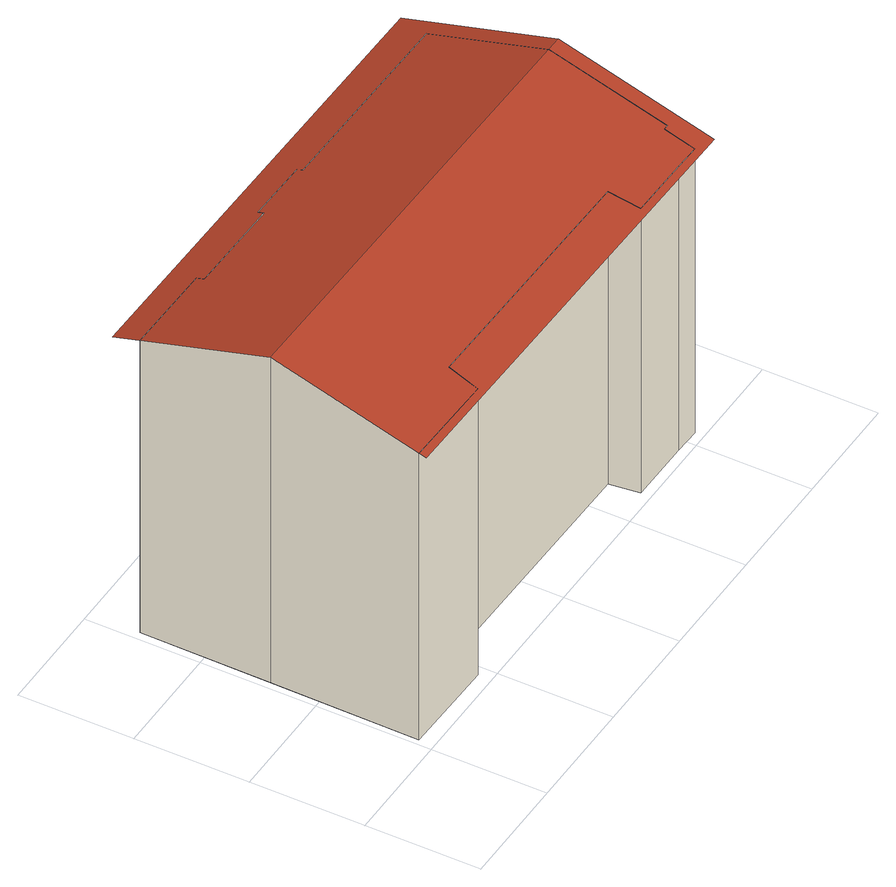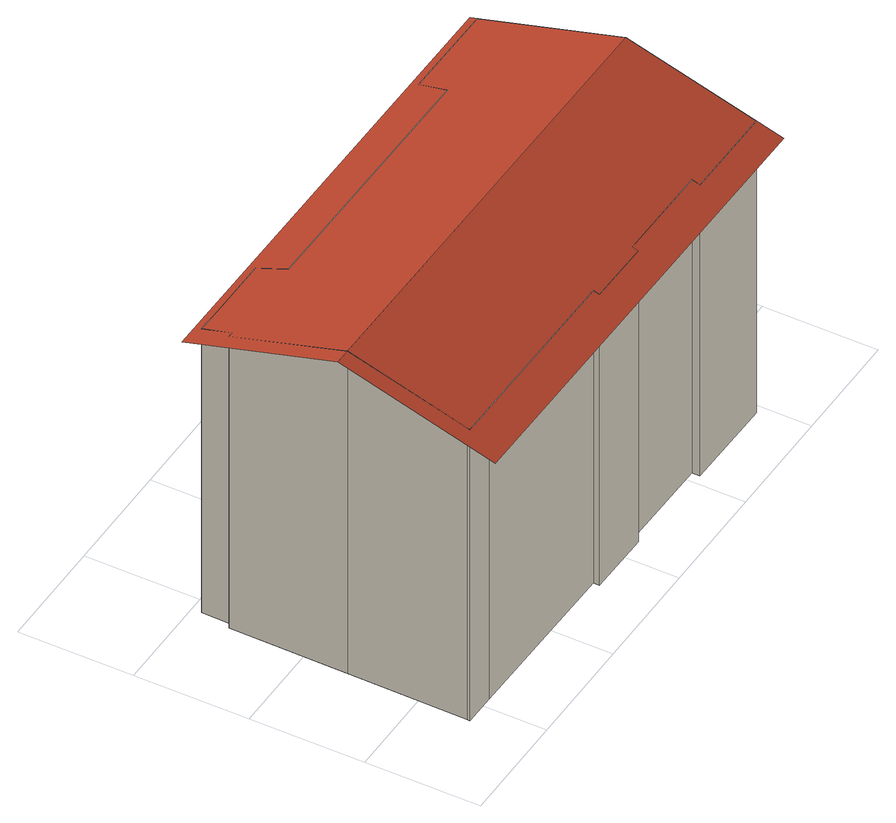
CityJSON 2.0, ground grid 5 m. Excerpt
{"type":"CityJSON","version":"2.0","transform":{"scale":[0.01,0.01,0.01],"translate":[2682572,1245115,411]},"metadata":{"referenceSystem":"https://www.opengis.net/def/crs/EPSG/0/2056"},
"CityObjects":{
"building1":{"type":"Building","attributes":{"class":"BB01","Herkunft":"EE_LB_2007","QualitaetStatus":1,"FileCreationDate":"2012-02-28","Region":10,"GebaeudeStatus":1},"children":["building1-1"]},
"building1-1":{"type":"BuildingPart","attributes":{"Geomtype":1},"parents":["building1"],"geometry":[{"type":"MultiSurface","lod":"2","boundaries":[[[0,1,2,3,4,5,6,7,8,9,10,11,12,13,14,15,16,17,18]],[[0,19,20,21]],[[19,18,22,20]],[[18,17,23,22]],[[17,16,24,23]],[[16,15,25,24]],[[15,14,26,25]],[[14,13,27,26]],[[13,12,28,27]],[[12,11,29,28]],[[11,10,30,29]],[[10,9,31,30]],[[9,32,33,31]],[[32,8,34,33]],[[8,7,35,34]],[[7,6,36,35]],[[6,5,37,36]],[[5,4,38,37]],[[4,3,39,38]],[[3,2,40,39]],[[2,1,41,40]],[[1,0,21,41]],[[42,43,44,33]],[[33,44,45,46]]],"semantics":{"surfaces":[{"type":"GroundSurface"},{"type":"WallSurface"},{"type":"RoofSurface"}],"values":[0,1,1,1,1,1,1,1,1,1,1,1,1,1,1,1,1,1,1,1,1,1,2,2]}}]}
},
"vertices":[
[2088,176,0],[2065,176,0],[2063,43,0],[1945,45,0],[1664,48,0],[1647,181,0],[472,195,0],[458,62,0],[26,68,0],[39,1282,0],[457,1278,0],[457,1243,0],[898,1237,0],[899,1264,0],[1186,1260,0],[1186,1234,0],[1958,1225,0],[2099,1223,0],[2099,1211,0],[2093,691,0],[2093,691,1604],[2088,176,1451],[2099,1211,1451],[2099,1223,1448],[1958,1225,1449],[1186,1234,1454],[1186,1260,1446],[899,1264,1448],[898,1237,1456],[457,1243,1459],[457,1278,1449],[39,1282,1452],[33,715,0],[33,715,1618],[26,68,1426],[458,62,1423],[472,195,1463],[1647,181,1454],[1664,48,1415],[1945,45,1413],[2063,43,1412],[2065,176,1451],[26,36,1417],[2156,11,1402],[2164,690,1603],[2173,1377,1402],[40,1402,1417]
]}
